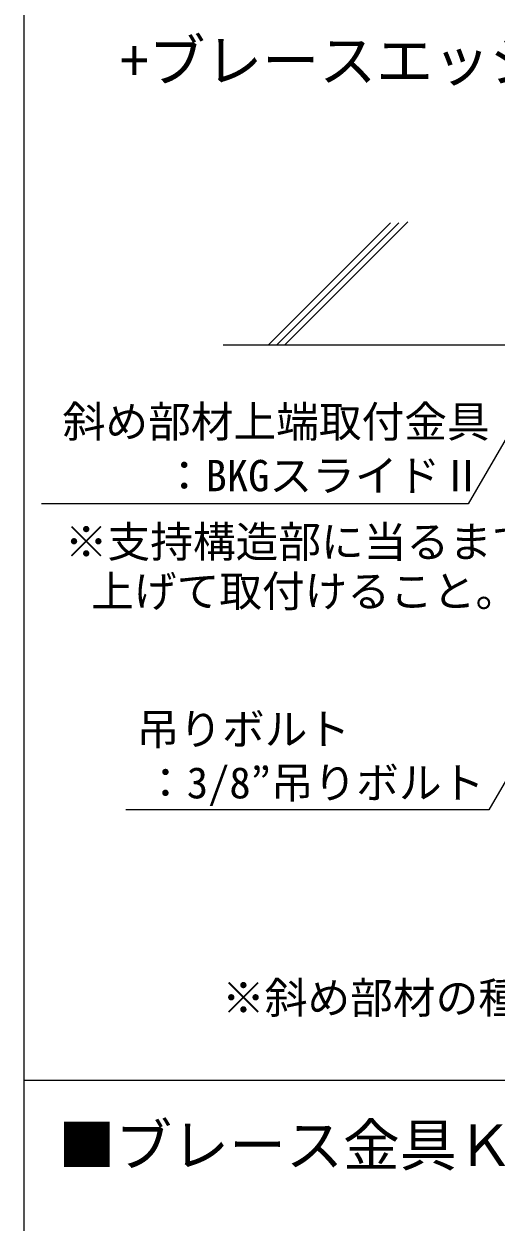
# Model space of a CAD drawing. Units: millimetres on the paper, enlarged 20 times, with parts at other scales. Extents: x -7779 to 7778, y -5419 to 5375.
# Drawn here: x -1969 to -1305, y -1913 to -228 of the extents above; entities that cross this region are included whole.
import ezdxf
from ezdxf.enums import TextEntityAlignment as Align

# ---------------------------------------------------------------- set-up
doc = ezdxf.new("R2010")
doc.units = ezdxf.units.MM
doc.header["$LTSCALE"] = 20
doc.linetypes.add('DASHED1', pattern=[1.8, 1.2, -0.6])
for name, color, linetype, lineweight in [('1-6_文字', 7, 'Continuous', 18), ('1-9', 4, 'DASHED1', 9), ('F-6_文字', 7, 'Continuous', 18)]:
    doc.layers.add(name, color=color, linetype=linetype, lineweight=lineweight)
doc.styles.add('ＭＳ ゴシック', font='')
doc.styles.get('ＭＳ ゴシック').set_extended_font_data('MS Gothic')

msp = doc.modelspace()

# ---------------------------------------------------------------- linework, layer by layer
at = {"layer": '1-6_文字'}
for p, q in [((-1215.54, -679.75), (-1344.41, -902.95)), ((-1344.41, -902.95), (-1944.41, -902.95)), ((-1215.54, -1160.01), (-1315.54, -1333.22)), ((-1315.54, -1333.22), (-1825.54, -1333.22))]:
    msp.add_line(p, q, dxfattribs=at)
at = {"layer": '1-9', "linetype": 'Continuous'}
for p, q in [((-1453.74, -508.02), (-1625.47, -679.75)), ((-1442.11, -507.7), (-1614.16, -679.75)), ((-1429.39, -506.3), (-1602.84, -679.75)), ((-335.61, -679.75), (-1688.99, -679.75))]:
    msp.add_line(p, q, dxfattribs=at)
at = {"layer": 'F-6_文字', "color": 3}
for p, q in [((-1968.84, 1527.01), (-1968.84, -4953.01)), ((-1968.84, -1713), (-78.84, -1713))]:
    msp.add_line(p, q, dxfattribs=at)

# ---------------------------------------------------------------- texts
at = {"layer": '1-6_文字', "color": 3, "style": 'ＭＳ ゴシック'}
for s, p in [('+ブレースエッジボルト', (-1833.78, -326.57)), ('■ブレース金具ＫＦ', (-1920.65, -1851.51))]:
    msp.add_text(s, height=58.65, dxfattribs=at).set_placement(p, align=Align.BOTTOM_LEFT)
at = {"layer": '1-6_文字', "style": 'ＭＳ ゴシック'}
for s, p in [('斜め部材上端取付金具', (-1914.41, -822.59)), ('：BKGスライドⅡ', (-1773.66, -898.37)), ('※支持構造部に当るまで', (-1911.41, -991.46)), ('上げて取付けること。', (-1874.41, -1060.9)), ('吊りボルト', (-1810.54, -1254.96)), ('：3/8”吊りボルト', (-1800.04, -1330.22)), ('※斜め部材の種類により、ビスの固定位置が異なります', (-1690.47, -1632.66))]:
    msp.add_text(s, height=43.99, dxfattribs=at).set_placement(p, align=Align.BOTTOM_LEFT)

doc.saveas('drawing.dxf')
